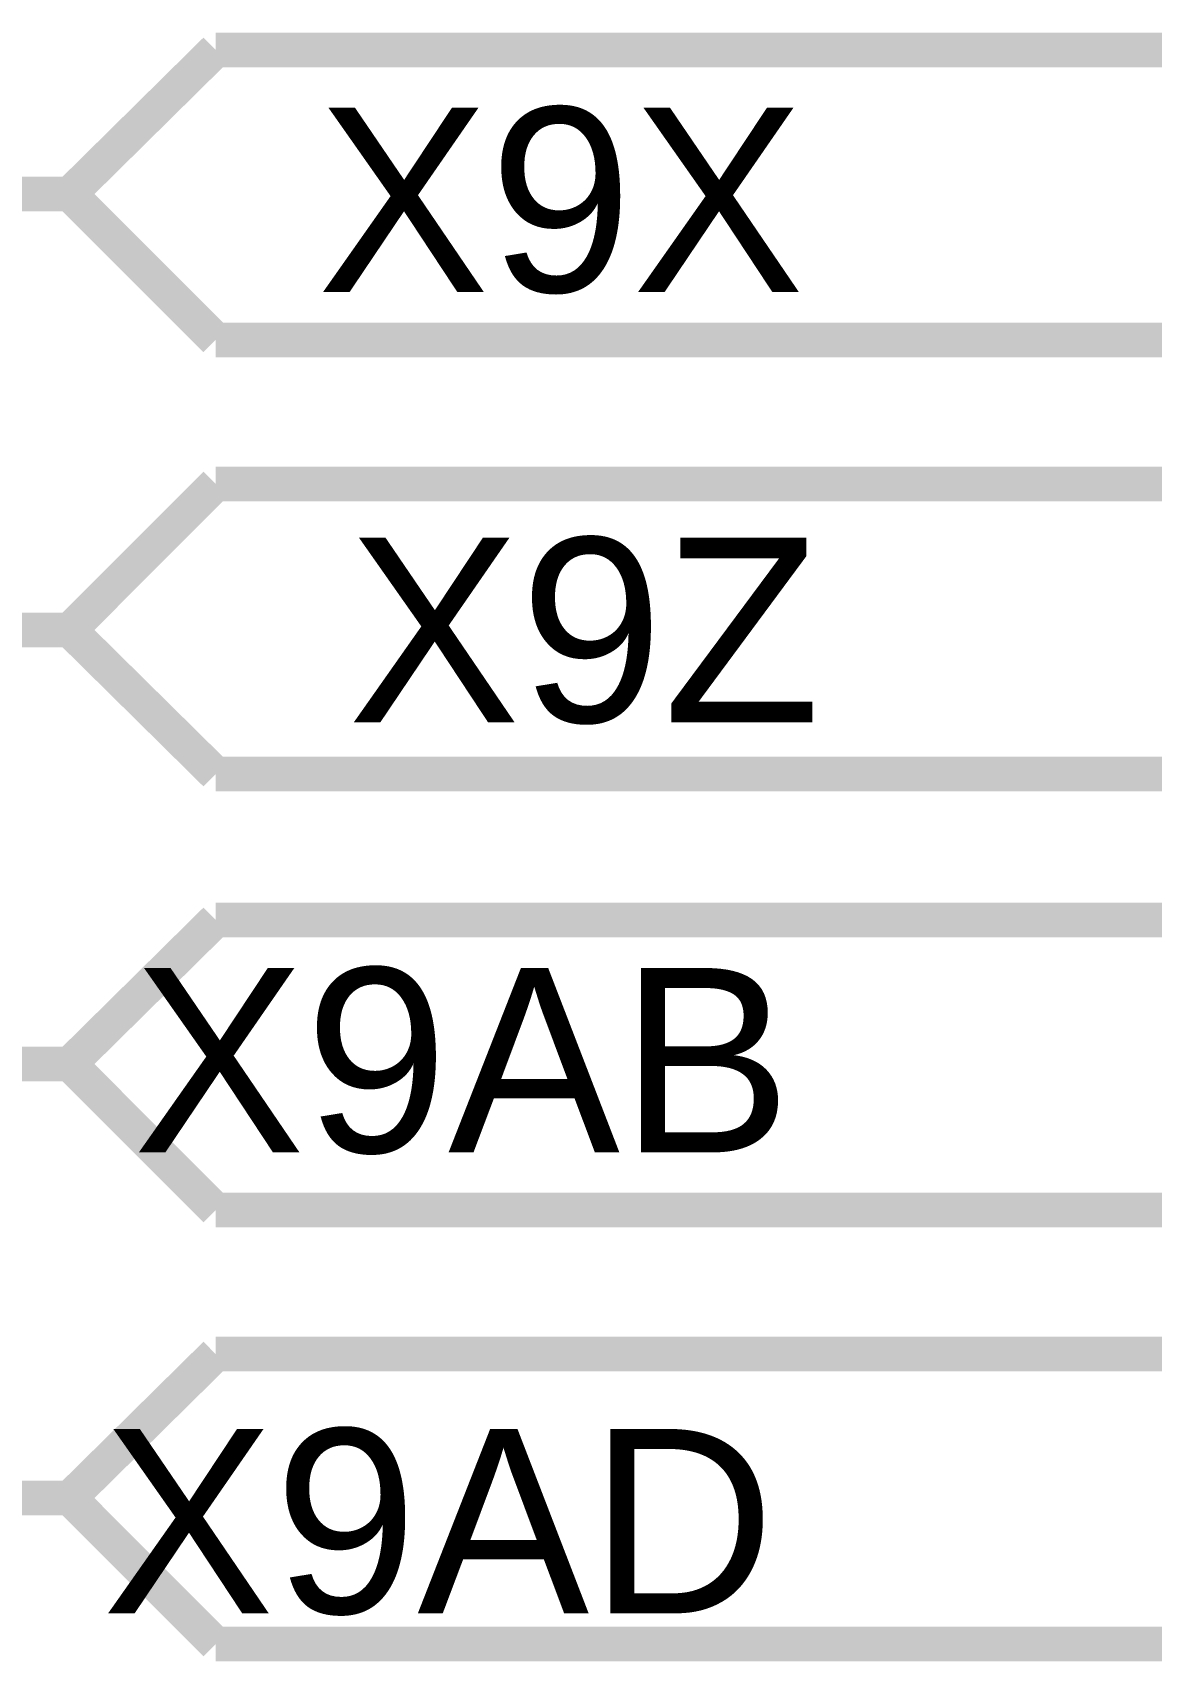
# Model space of a CAD drawing. Header units: millimetres. Extents: x -2024 to 917, y -725 to 13.
# Drawn here: x 615.44 to 625.08, y -397.69 to -383.65 of the extents above; entities that cross this region are included whole.
import ezdxf

# ---------------------------------------------------------------- set-up
doc = ezdxf.new("R2010")
doc.units = ezdxf.units.MM
doc.layers.add('Sheet', color=255, linetype='Continuous')
doc.styles.get("Standard").update_dxf_attribs({"font": 'arial.ttf'})

msp = doc.modelspace()

# ---------------------------------------------------------------- linework, layer by layer
at = {"layer": 'Sheet', "const_width": 0.3}
for points in [[(615.757, -385.042), (617.015, -383.8)], [(617.015, -383.8), (641.99, -383.8)], [(615.757, -385.042), (613.258, -385.042)], [(617.015, -386.3), (615.757, -385.042)], [(641.99, -386.3), (617.015, -386.3)], [(615.757, -388.801), (617.015, -387.542)], [(617.015, -387.542), (641.99, -387.542)], [(615.757, -388.801), (613.258, -388.801)], [(617.015, -390.043), (615.757, -388.801)], [(641.99, -390.043), (617.015, -390.043)], [(615.757, -392.543), (617.015, -391.301)], [(617.015, -391.301), (641.99, -391.301)], [(615.757, -392.543), (613.258, -392.543)], [(617.015, -393.802), (615.757, -392.543)], [(641.99, -393.802), (617.015, -393.802)], [(615.757, -396.285), (617.015, -395.044)], [(617.015, -395.044), (641.99, -395.044)], [(615.757, -396.285), (613.258, -396.285)], [(617.015, -397.544), (615.757, -396.285)], [(641.99, -397.544), (617.015, -397.544)]]:
    msp.add_lwpolyline(points, dxfattribs=at)

# ---------------------------------------------------------------- texts
at = {"layer": 'Sheet'}
for s, p in [('X9X', (617.892, -385.886)), ('X9Z', (618.157, -389.596)), ('X9AB', (616.303, -393.305)), ('X9AD', (616.038, -397.279))]:
    msp.add_text(s, height=1.5897, dxfattribs=at).set_placement(p)

doc.saveas('drawing.dxf')
